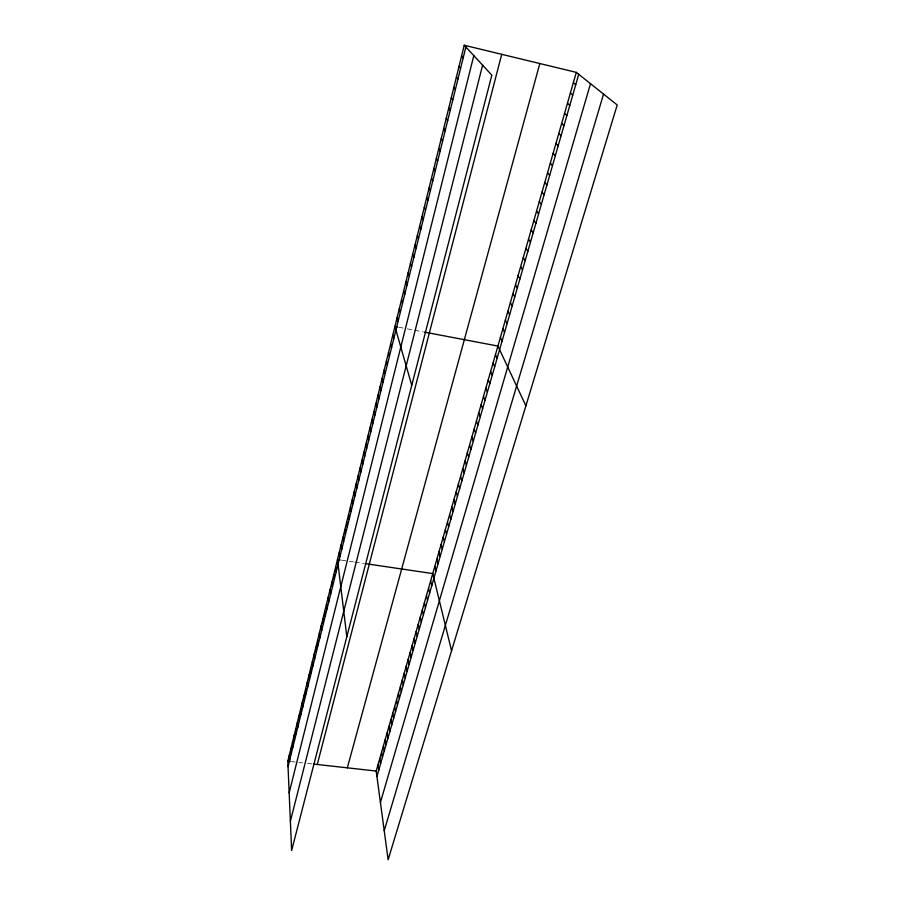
<?xml version="1.0" encoding="UTF-8"?>
<svg xmlns="http://www.w3.org/2000/svg" width="905" height="905" viewBox="0 0 905 905"><rect width="100%" height="100%" fill="white"/><g stroke="black" fill="none" stroke-linecap="round" stroke-linejoin="round"><path stroke-width="0.68" stroke-dasharray="4.53 3.39" d="M291.501 761.614L295.2 762.033M298.888 762.44L302.575 762.847M307.485 763.401L312.383 763.944M341.49 560.127L353.436 561.892M354.76 562.084L364.014 563.442M398.63 327.225L403.562 328.153M407.25 328.854L412.171 329.793M414.626 330.257L423.212 331.886"/><path stroke-width="1.36" d="M464.231 45.25L491.834 75.183L291.636 850.485L287.801 761.207L464.231 45.25L576.304 72.366L617.199 104.991L388.132 859.75L376.197 771.049L576.304 72.366M288.039 766.637L465.871 47.015M289.159 792.769L473.801 55.624M290.381 821.231L482.614 65.171M317.27 764.487L501.721 54.323M347.328 767.836L539.821 63.542M376.933 776.456L578.725 74.301M380.428 802.441L590.513 83.701M384.229 830.722L603.556 94.109M287.801 761.207L290.267 761.478M313.605 764.08L376.197 771.049M340.156 559.935L337.497 559.539L346.83 636.758M365.326 563.634L432.76 573.578L451.55 650.797M397.385 326.988L394.919 326.524L411.752 385.304M424.434 332.112L497.92 346.061L525.896 405.836M573.34 82.728L575.727 84.731M570.388 93.011L572.752 95.082M567.469 103.227L569.799 105.365M564.562 113.374L566.869 115.58M561.677 123.453L563.951 125.727M558.815 133.454L561.055 135.795M555.964 143.397L558.181 145.796M553.136 153.262L555.331 155.728M461.607 55.918L463.213 57.762M550.331 163.07L552.491 165.592M547.536 172.81L549.674 175.389M458.993 66.506L460.577 68.418M544.765 182.482L546.88 185.118M456.403 77.016L457.964 79.007M542.016 192.086L544.097 194.79M539.29 201.623L541.337 204.383M453.835 87.457L455.362 89.516M536.575 211.103L538.599 213.919M451.278 97.831L452.783 99.957M533.871 220.526L535.884 223.399M531.201 229.87L533.181 232.8M448.744 108.125L450.226 110.32M528.531 239.169L530.488 242.144M446.222 118.34L447.681 120.603M525.896 248.4L527.819 251.432M443.722 128.499L445.158 130.829M523.26 257.563L525.172 260.651M520.658 266.681L522.536 269.814M441.233 138.578L442.647 140.976M518.067 275.731L519.923 278.921M438.767 148.59L440.158 151.045M515.488 284.713L517.321 287.96M512.931 293.65L514.741 296.942M436.323 158.533L437.681 161.056M510.386 302.53L512.173 305.867M433.88 168.409L435.226 170.988M507.863 311.343L509.628 314.736M505.352 320.11L507.094 323.549M431.47 178.217L432.794 180.864M502.863 328.809L504.583 332.305M429.072 187.957L430.373 190.661M500.386 337.463L502.083 340.993M426.685 197.641L427.963 200.401M495.476 354.602L497.128 358.222M424.309 207.245L425.576 210.073M493.044 363.086L494.673 366.763M490.623 371.525L492.241 375.236M421.956 216.793L423.201 219.677M488.225 379.896L489.82 383.663M419.626 226.273L420.848 229.214M485.838 388.234L487.41 392.035M483.474 396.503L485.023 400.349M417.307 235.696L418.506 238.682M481.121 404.727L482.648 408.619M414.999 245.051L416.176 248.094M478.779 412.906L480.284 416.832M476.449 421.029L477.942 424.999M412.714 254.339L413.868 257.439M474.141 429.106L475.611 433.11M410.429 263.57L411.571 266.726M471.833 437.126L473.292 441.176M469.559 445.102L470.985 449.185M408.178 272.744L409.298 275.957M467.285 453.032L468.7 457.149M405.926 281.851L407.024 285.12M465.023 460.905L466.426 465.068M462.783 468.733L464.163 472.93M403.698 290.901L404.784 294.216M460.555 476.516L461.912 480.759M401.481 299.894L402.544 303.266M458.337 484.254L459.683 488.53M456.143 491.947L457.455 496.245M399.286 308.831L400.327 312.248M453.948 499.583L455.249 503.927M397.091 317.7L398.121 321.173M451.776 507.185L453.054 511.563M449.615 514.741L450.882 519.153M447.455 522.242L448.71 526.687M392.759 335.28L393.754 338.843M445.328 529.708L446.561 534.188M443.201 537.129L444.412 541.643M390.621 343.979L391.594 347.599M441.086 544.505L442.285 549.041M388.483 352.633L389.444 356.287M438.982 551.835L440.169 556.405M436.9 559.12L438.065 563.725M386.367 361.231L387.306 364.93M434.819 566.372L435.972 571.01M384.263 369.76L385.179 373.516M430.644 580.953L431.764 585.648M382.17 378.245L383.075 382.046M428.54 588.284L429.649 593.013M380.1 386.684L380.982 390.519M426.459 595.581L427.545 600.343M378.03 395.055L378.901 398.935M424.377 602.832L425.452 607.617M422.318 610.038L423.37 614.857M375.982 403.381L376.831 407.307M420.259 617.199L421.3 622.04M373.946 411.651L374.783 415.621M418.223 624.314L419.253 629.19M416.198 631.396L417.205 636.306M371.91 419.875L372.736 423.879M414.185 638.432L415.18 643.365M369.907 428.042L370.711 432.092M412.182 645.435L413.155 650.39M410.191 652.392L411.153 657.369M367.905 436.165L368.686 440.249M408.2 659.304L409.151 664.315M365.914 444.231L366.683 448.36M406.232 666.182L407.171 671.216M404.275 673.015L405.202 678.083M363.934 452.251L364.692 456.414M402.329 679.813L403.234 684.904M361.977 460.226L362.713 464.423M400.395 686.578L401.288 691.692M360.02 468.145L360.744 472.387M398.472 693.298L399.354 698.434M396.56 699.984L397.419 705.142M358.086 476.019L358.799 480.295M394.648 706.624L395.508 711.805M356.151 483.836L356.853 488.157M392.759 713.231L393.607 718.434M390.881 719.803L391.707 725.029M354.24 491.619L354.918 495.974M389.014 726.33L389.817 731.579M352.328 499.345L353.007 503.734M387.148 732.824L387.951 738.107M385.304 739.283L386.084 744.589M350.439 507.026L351.095 511.461M383.46 745.709L384.229 751.026M348.561 514.662L349.194 519.131M381.627 752.1L382.396 757.44M346.683 522.253L347.316 526.755M379.806 758.447L380.564 763.809M377.996 764.77L378.743 770.144M344.828 529.798L345.439 534.335M342.972 537.298L343.583 541.869M341.14 544.765L341.728 549.358M339.318 552.174L339.884 556.801M335.642 567.084L336.185 571.779M333.787 574.585L334.33 579.313M331.954 582.039L332.474 586.791M330.133 589.449L330.642 594.234M328.311 596.814L328.809 601.633M326.513 604.133L326.999 608.986M324.714 611.418L325.189 616.294M322.927 618.647L323.39 623.556M321.162 625.841L321.614 630.774M319.397 632.991L319.838 637.946M317.644 640.095L318.074 645.084M315.902 647.154L316.32 652.177M314.171 654.179L314.578 659.225M312.451 661.159L312.847 666.238M310.743 668.105L311.128 673.207M309.046 675.006L309.408 680.13M307.349 681.872L307.711 687.019M305.675 688.694L306.014 693.864M304.001 695.47L304.34 700.674M302.338 702.212L302.666 707.439M300.686 708.92L301.003 714.169M299.046 715.583L299.351 720.855M297.406 722.213L297.7 727.507M295.788 728.808L296.071 734.125M294.17 735.358L294.442 740.697M292.564 741.874L292.824 747.236M290.969 748.356L291.218 753.741M289.385 754.804L289.623 760.211"/></g></svg>
